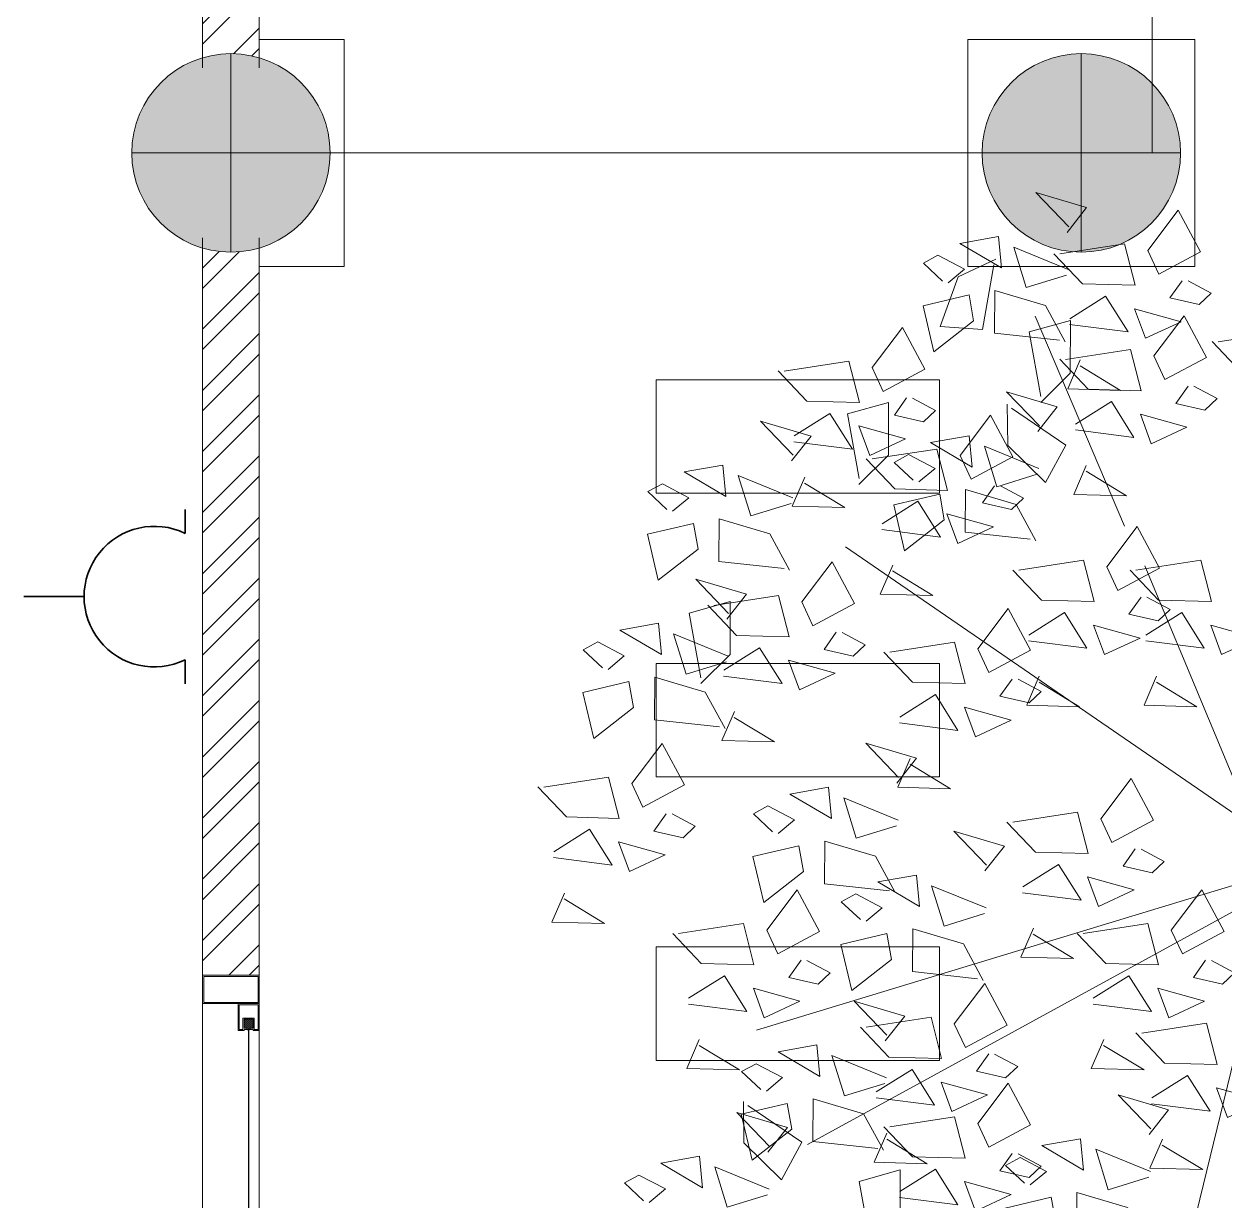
# Model space of a CAD drawing. Header units: millimetres. Extents: x -667 to -468, y -723 to -475.
# Drawn here: x -568.82 to -566.704, y -676.651 to -674.576 of the extents above; entities that cross this region are included whole.
import ezdxf

# ---------------------------------------------------------------- set-up
doc = ezdxf.new("R2010")
doc.units = ezdxf.units.MM
doc.layers.get('0').update_dxf_attribs({"lineweight": 9})
for name, color, linetype, lineweight in [('COLUMN', 11, 'Continuous', 9), ('dinding', 36, 'Continuous', 9), ('NOTASI', 250, 'Continuous', 5), ('pintu', 6, 'Continuous', 5)]:
    doc.layers.add(name, color=color, linetype=linetype, lineweight=lineweight)
doc.layers.add('LANDSCAPE', color=7, linetype='Continuous', lineweight=9, true_color=0x002409)
pattern_1 = [(45, (75.192764, -159.11501), (-0.053881537, 0.053881537), []), (45, (75.228685, -159.11501), (-0.053881537, 0.053881537), [])]

# ---------------------------------------------------------------- blocks, each defined once
blk = doc.blocks.new('sk 1')
at = {"color": 242, "lineweight": 35, "true_color": 0xbb071f}
for p, q in [((54.3, 111.4), (54.3, 153.6)), ((54.3, 111.4), (54.3, 111.4)), ((-124, 0), (-230, 0)), ((54.3, -111.4), (54.3, -153.6))]:
    blk.add_line(p, q, dxfattribs=at)
blk.add_arc((0, 0), 124, 64.0295, 295.9705, dxfattribs=at)
blk = doc.blocks.new('23ERF')
at = {"lineweight": 0}
for p, q in [((4556923.9, 561553.2), (4557056.3, 561615.1)), ((4557049.2, 561595.6), (4557010.2, 561367.7)), ((4556860.2, 561378.3), (4556923.9, 561553.2)), ((4557175, 561358.9), (4557319.8, 561399.7)), ((4557319.8, 561399.7), (4557319.1, 561213.5)), ((4557010.2, 561367.7), (4556860.2, 561378.3)), ((4557215.4, 561131.2), (4557175, 561358.9)), ((4557319.1, 561213.5), (4557215.4, 561110.5)), ((4556533.8, 561069.7), (4556678.6, 561110.5)), ((4556678.6, 561110.5), (4556677.8, 560924.3)), ((4557098.9, 560957.9), (4557097.4, 561104.1)), ((4557112.2, 561089.6), (4557303.6, 560959.7)), ((4556574.2, 560842), (4556533.8, 561069.7)), ((4557231.8, 560827.5), (4557098.9, 560957.9)), ((4557303.6, 560959.7), (4557231.8, 560827.5)), ((4556677.8, 560924.3), (4556574.1, 560821.3)), ((4555975.3, 560367.3), (4556120.1, 560408.1)), ((4556120.1, 560408.1), (4556119.3, 560221.9)), ((4556015.7, 560139.6), (4555975.3, 560367.3)), ((4556119.3, 560221.9), (4556015.6, 560118.9)), ((4556168.1, 558499.4), (4556166.6, 558645.6)), ((4556181.4, 558631.1), (4556372.7, 558501.3)), ((4556372.7, 558501.3), (4556301, 558369.1)), ((4556301, 558369.1), (4556168.1, 558499.4)), ((4556575.2, 558363.3), (4556719.9, 558404.1)), ((4556719.9, 558404.1), (4556719.2, 558217.9)), ((4556615.6, 558135.6), (4556575.2, 558363.3))]:
    blk.add_line(p, q, dxfattribs=at)
for points in [[(4557308, 561710), (4557377, 561797.3), (4557198.4, 561850.2), (4557313.8, 561729.8)], [(4557593, 561646.2), (4557700.3, 561788), (4557779.1, 561641.2), (4557632.1, 561562.5), (4557593, 561646.2)], [(4557076.7, 561584.6), (4557066.3, 561695.4), (4556929.8, 561671.1), (4557076.7, 561584.6)], [(4557306.6, 561559.6), (4557164.2, 561515.6), (4557120, 561657.9), (4557312.5, 561579.4)], [(4557282.2, 561633.9), (4557510.8, 561669.1), (4557548.3, 561523.4), (4557362.2, 561528.4), (4557261.6, 561634.5)], [(4556888.7, 561532.5), (4556946, 561580.2), (4556852.7, 561629.3), (4556801.3, 561601.4), (4556868.9, 561538.3)], [(4557714.2, 561539.6), (4557671.2, 561478.8), (4557774, 561455.3), (4557816.5, 561495.5), (4557734.9, 561539)], [(4556978.4, 561398.2), (4556838.2, 561288.9), (4556799.9, 561451), (4556962.2, 561489.2), (4556978.4, 561398.2)], [(4557281.8, 561330), (4557051.9, 561354.9), (4557053.3, 561505.3), (4557231.8, 561452.5), (4557301.6, 561324.1)], [(4557317.5, 561405.6), (4557443.8, 561484.9), (4557523.1, 561358.8), (4557316.9, 561385)], [(4557546, 561440.8), (4557584.6, 561336.4), (4557710.3, 561395), (4557546, 561440.8)], [(4557510.5, 560674.3), (4557196.1, 561414.3)], [(4557613.7, 561274.3), (4557720.9, 561416.1), (4557799.7, 561269.3), (4557652.8, 561190.6), (4557613.7, 561274.3)], [(4556620.8, 561233), (4556728.1, 561374.8), (4556806.9, 561228), (4556659.9, 561149.3), (4556620.8, 561233)], [(4557840.7, 561324), (4558069.3, 561359.2), (4558106.8, 561213.5), (4557920.7, 561218.5), (4557820.1, 561324.6)], [(4557302.9, 561262.1), (4557531.5, 561297.2), (4557569, 561151.5), (4557382.9, 561156.6), (4557282.3, 561262.6)], [(4556310.1, 561220.7), (4556538.6, 561255.9), (4556576.1, 561110.2), (4556390, 561115.3), (4556289.4, 561221.3)], [(4557354.9, 561260), (4557310.8, 561157.8), (4557496.9, 561152.8), (4557354.4, 561239.3)], [(4556742.1, 561126.4), (4556699, 561065.6), (4556801.9, 561042.1), (4556844.3, 561082.3), (4556762.7, 561125.9)], [(4557204.6, 561007.6), (4557273.5, 561094.9), (4557095, 561147.8), (4557210.4, 561027.4)], [(4557734.9, 561167.7), (4557691.9, 561106.9), (4557794.7, 561083.5), (4557837.2, 561123.6), (4557755.6, 561167.2)], [(4557338.2, 561033.8), (4557464.5, 561113), (4557543.8, 560986.9), (4557337.6, 561013.1)], [(4556335.8, 560904.3), (4556404.8, 560991.6), (4556226.3, 561044.5), (4556341.6, 560924.1)], [(4556345.3, 560992.5), (4556471.6, 561071.7), (4556550.9, 560945.6), (4556344.7, 560971.8)], [(4556931.1, 560923.1), (4557038.3, 561064.9), (4557117.1, 560918.1), (4556970.2, 560839.4), (4556931.1, 560923.1)], [(4557566.7, 561068.9), (4557605.3, 560964.6), (4557731, 561023.2), (4557566.7, 561068.9)], [(4556573.8, 561027.6), (4556612.4, 560923.2), (4556738.2, 560981.9), (4556573.8, 561027.6)], [(4556973.3, 560882.1), (4556962.9, 560992.9), (4556826.3, 560968.7), (4556973.3, 560882.1)], [(4556620.3, 560910.9), (4556848.9, 560946), (4556886.4, 560800.3), (4556700.3, 560805.4), (4556599.7, 560911.4)], [(4556785.3, 560830.1), (4556842.5, 560877.7), (4556749.2, 560926.9), (4556697.8, 560899), (4556765.5, 560835.9)], [(4557203.2, 560857.2), (4557060.7, 560813.2), (4557016.6, 560955.5), (4557209, 560877)], [(4556104.5, 560778.9), (4556094.2, 560889.6), (4555957.6, 560865.4), (4556104.5, 560778.9)], [(4557375.6, 560888.1), (4557331.5, 560786), (4557517.6, 560780.9), (4557375.1, 560867.4)], [(4556334.4, 560753.9), (4556192, 560709.9), (4556147.8, 560852.2), (4556340.3, 560773.7)], [(4556382.7, 560846.8), (4556338.6, 560744.6), (4556524.7, 560739.6), (4556382.2, 560826.1)], [(4555916.5, 560726.8), (4555973.8, 560774.4), (4555880.5, 560823.6), (4555829.1, 560795.7), (4555896.7, 560732.6)], [(4557178.4, 560627.6), (4556948.5, 560652.5), (4556949.8, 560802.9), (4557128.3, 560750.1), (4557198.2, 560621.7)], [(4557052.3, 560816.5), (4557009.3, 560755.7), (4557112.1, 560732.2), (4557154.6, 560772.4), (4557073, 560816)], [(4556655.6, 560682.6), (4556781.8, 560761.8), (4556861.2, 560635.7), (4556655, 560661.9)], [(4556875, 560695.8), (4556734.8, 560586.5), (4556696.5, 560748.6), (4556858.8, 560786.8), (4556875, 560695.8)], [(4556884.1, 560717.7), (4556922.7, 560613.4), (4557048.4, 560672), (4556884.1, 560717.7)], [(4556006.2, 560592.5), (4555866, 560483.2), (4555827.7, 560645.3), (4555990, 560683.5), (4556006.2, 560592.5)], [(4556309.6, 560524.3), (4556079.7, 560549.2), (4556081.1, 560699.6), (4556259.6, 560646.8), (4556329.4, 560518.4)], [(4557448.2, 560530.6), (4557555.5, 560672.4), (4557634.3, 560525.6), (4557487.3, 560446.9), (4557448.2, 560530.6)], [(4557963.7, 559614.4), (4556526.8, 560601.1)], [(4556372.6, 560406.6), (4556479.8, 560548.4), (4556558.7, 560401.6), (4556411.7, 560322.9), (4556372.6, 560406.6)], [(4556693, 560536.9), (4556648.9, 560434.7), (4556835, 560429.7), (4556692.4, 560516.2)], [(4557137.5, 560518.3), (4557366, 560553.5), (4557403.5, 560407.8), (4557217.4, 560412.8), (4557116.8, 560518.9)], [(4557551.2, 560518.3), (4557779.7, 560553.5), (4557817.2, 560407.8), (4557631.1, 560412.8), (4557530.5, 560518.9)], [(4558031.1, 559457.5), (4557582, 560533.8)], [(4556108.3, 560346.5), (4556177.2, 560433.8), (4555998.7, 560486.7), (4556114.1, 560366.3)], [(4556061.8, 560394.4), (4556290.4, 560429.5), (4556327.9, 560283.9), (4556141.8, 560288.9), (4556041.2, 560394.9)], [(4557569.5, 560424), (4557526.4, 560363.2), (4557629.3, 560339.7), (4557671.7, 560379.9), (4557590.1, 560423.4)], [(4556993.1, 560241.4), (4557100.4, 560383.1), (4557179.2, 560236.3), (4557032.2, 560157.6), (4556993.1, 560241.4)], [(4557172.7, 560290), (4557299, 560369.3), (4557378.3, 560243.2), (4557172.1, 560269.4)], [(4557586.4, 560290), (4557712.7, 560369.3), (4557792, 560243.2), (4557585.8, 560269.4)], [(4555877, 560221), (4555866.6, 560331.8), (4555730, 560307.6), (4555877, 560221)], [(4557401.2, 560325.2), (4557439.8, 560220.8), (4557565.5, 560279.4), (4557401.2, 560325.2)], [(4557814.9, 560325.2), (4557853.5, 560220.8), (4557979.2, 560279.4), (4557814.9, 560325.2)], [(4556106.9, 560196.1), (4555964.4, 560152.1), (4555920.3, 560294.4), (4556112.7, 560215.9)], [(4556493.8, 560300), (4556450.8, 560239.2), (4556553.6, 560215.8), (4556596.1, 560255.9), (4556514.5, 560299.5)], [(4555689, 560169), (4555746.2, 560216.6), (4555652.9, 560265.8), (4555601.5, 560237.9), (4555669.2, 560174.8)], [(4556097.1, 560166.1), (4556223.4, 560245.3), (4556302.7, 560119.2), (4556096.5, 560145.4)], [(4556682.4, 560229.1), (4556911, 560264.3), (4556948.4, 560118.6), (4556762.3, 560123.6), (4556661.7, 560229.7)], [(4556325.6, 560201.2), (4556364.2, 560096.9), (4556489.9, 560155.5), (4556325.6, 560201.2)], [(4555778.7, 560034.7), (4555638.5, 559925.4), (4555600.2, 560087.5), (4555762.5, 560125.7), (4555778.7, 560034.7)], [(4556082.1, 559966.5), (4555852.2, 559991.4), (4555853.5, 560141.8), (4556032, 560089), (4556101.9, 559960.6)], [(4557114.4, 560134.8), (4557071.4, 560073.9), (4557174.2, 560050.5), (4557216.7, 560090.7), (4557135.1, 560134.2)], [(4557210.1, 560144.4), (4557166, 560042.2), (4557352.1, 560037.2), (4557209.6, 560123.7)], [(4557623.8, 560144.4), (4557579.7, 560042.2), (4557765.8, 560037.2), (4557623.3, 560123.7)], [(4556717.6, 560000.8), (4556843.9, 560080.1), (4556923.3, 559953.9), (4556717.1, 559980.2)], [(4556946.2, 560036), (4556984.7, 559931.6), (4557110.5, 559990.2), (4556946.2, 560036)], [(4556134.5, 560020.4), (4556090.4, 559918.3), (4556276.5, 559913.2), (4556134, 559999.8)], [(4555772.7, 559766.2), (4555880, 559908), (4555958.8, 559761.2), (4555811.8, 559682.5), (4555772.7, 559766.2)], [(4556708.1, 559768), (4556777.1, 559855.4), (4556598.6, 559908.2), (4556714, 559787.9)], [(4556755.1, 559855.1), (4556710.9, 559753), (4556897, 559748), (4556754.5, 559834.5)], [(4555462, 559753.9), (4555690.5, 559789.1), (4555728, 559643.4), (4555541.9, 559648.4), (4555441.3, 559754.5)], [(4557427.5, 559642.3), (4557534.8, 559784), (4557613.6, 559637.2), (4557466.6, 559558.5), (4557427.5, 559642.3)], [(4556476.8, 559642.6), (4556466.5, 559753.4), (4556329.9, 559729.2), (4556476.8, 559642.6)], [(4556288.9, 559590.5), (4556346.1, 559638.2), (4556252.8, 559687.3), (4556201.4, 559659.5), (4556269, 559596.4)], [(4556706.7, 559617.6), (4556564.3, 559573.6), (4556520.1, 559716), (4556712.6, 559637.4)], [(4555894, 559659.6), (4555850.9, 559598.8), (4555953.8, 559575.3), (4555996.2, 559615.5), (4555914.6, 559659)], [(4557116.8, 559630), (4557345.3, 559665.1), (4557382.8, 559519.5), (4557196.7, 559524.5), (4557096.1, 559630.5)], [(4555497.2, 559525.6), (4555623.5, 559604.9), (4555702.9, 559478.8), (4555496.6, 559505)], [(4555725.8, 559560.8), (4555764.3, 559456.4), (4555890.1, 559515), (4555725.8, 559560.8)], [(4556681.9, 559388), (4556452, 559412.9), (4556453.4, 559563.3), (4556631.9, 559510.5), (4556701.8, 559382.1)], [(4557018.4, 559458.2), (4557087.4, 559545.5), (4556908.9, 559598.3), (4557024.3, 559478)], [(4556378.5, 559456.2), (4556238.3, 559346.9), (4556200, 559509.1), (4556362.3, 559547.2), (4556378.5, 559456.2)], [(4557548.8, 559535.6), (4557505.7, 559474.8), (4557608.6, 559451.4), (4557651, 559491.5), (4557569.4, 559535.1)], [(4557152, 559401.7), (4557278.3, 559480.9), (4557357.7, 559354.8), (4557151.4, 559381)], [(4557986.2, 559435), (4556212.4, 558896.8)], [(4556787.1, 559332.7), (4556776.8, 559443.5), (4556640.2, 559419.3), (4556787.1, 559332.7)], [(4557380.6, 559436.8), (4557419.1, 559332.5), (4557544.9, 559391.1), (4557380.6, 559436.8)], [(4556248.4, 559249.7), (4556355.7, 559391.5), (4556434.5, 559244.7), (4556287.6, 559166), (4556248.4, 559249.7)], [(4558031.1, 559390.2), (4556392.1, 558493.2)], [(4557017, 559307.7), (4556874.6, 559263.7), (4556830.4, 559406.1), (4557022.9, 559327.6)], [(4557675.7, 559249.7), (4557783, 559391.5), (4557861.8, 559244.7), (4557714.8, 559166), (4557675.7, 559249.7)], [(4555534.7, 559380), (4555490.5, 559277.8), (4555676.6, 559272.8), (4555534.1, 559359.3)], [(4556599.1, 559280.6), (4556656.4, 559328.3), (4556563.1, 559377.5), (4556511.7, 559349.6), (4556579.3, 559286.5)], [(4558031.1, 559345.3), (4557582, 557506.5)], [(4555937.7, 559237.4), (4556166.3, 559272.6), (4556203.7, 559126.9), (4556017.7, 559132), (4555917.1, 559238)], [(4557365, 559237.4), (4557593.6, 559272.6), (4557631, 559126.9), (4557444.9, 559132), (4557344.3, 559238)], [(4556688.8, 559146.3), (4556548.6, 559037), (4556510.3, 559199.2), (4556672.6, 559237.3), (4556688.8, 559146.3)], [(4556992.2, 559078.1), (4556762.3, 559103), (4556763.7, 559253.5), (4556942.2, 559200.6), (4557012, 559072.2)], [(4557189.4, 559256), (4557145.3, 559153.9), (4557331.4, 559148.8), (4557188.9, 559235.4)], [(4556369.7, 559143.1), (4556326.7, 559082.3), (4556429.5, 559058.8), (4556472, 559099), (4556390.4, 559142.6)], [(4557797, 559143.1), (4557754, 559082.3), (4557856.8, 559058.8), (4557899.3, 559099), (4557817.7, 559142.6)], [(4555973, 559009.2), (4556099.2, 559088.4), (4556178.6, 558962.3), (4555972.4, 558988.5)], [(4556910.4, 558919.2), (4557017.7, 559060.9), (4557096.5, 558914.1), (4556949.5, 558835.4), (4556910.4, 558919.2)], [(4557400.2, 559009.2), (4557526.5, 559088.4), (4557605.9, 558962.3), (4557399.7, 558988.5)], [(4556201.5, 559044.3), (4556240.1, 558939.9), (4556365.8, 558998.6), (4556201.5, 559044.3)], [(4557628.8, 559044.3), (4557667.3, 558939.9), (4557793.1, 558998.6), (4557628.8, 559044.3)], [(4556666.7, 558859), (4556735.7, 558946.3), (4556557.2, 558999.2), (4556672.6, 558878.8)], [(4556599.6, 558906.9), (4556828.2, 558942.1), (4556865.7, 558796.4), (4556679.6, 558801.4), (4556579, 558907.5)], [(4557571.8, 558886.2), (4557800.4, 558921.4), (4557837.9, 558775.7), (4557651.8, 558780.7), (4557551.2, 558886.8)], [(4556010.4, 558863.5), (4555966.3, 558761.3), (4556152.4, 558756.3), (4556009.8, 558842.8)], [(4556435.5, 558733.6), (4556425.1, 558844.4), (4556288.5, 558820.2), (4556435.5, 558733.6)], [(4557437.7, 558863.5), (4557393.5, 558761.3), (4557579.6, 558756.3), (4557437.1, 558842.8)], [(4556665.4, 558708.6), (4556522.9, 558664.6), (4556478.8, 558806.9), (4556671.2, 558728.4)], [(4557031.6, 558812.6), (4556988.6, 558751.7), (4557091.4, 558728.3), (4557133.9, 558768.5), (4557052.3, 558812)], [(4556247.5, 558681.5), (4556304.7, 558729.2), (4556211.4, 558778.3), (4556160, 558750.4), (4556227.6, 558687.3)], [(4556634.9, 558678.6), (4556761.2, 558757.9), (4556840.5, 558631.7), (4556634.3, 558658)], [(4556863.4, 558713.8), (4556902, 558609.4), (4557027.7, 558668), (4556863.4, 558713.8)], [(4557607.1, 558657.9), (4557733.4, 558737.2), (4557812.7, 558611.1), (4557606.5, 558637.3)], [(4556993.1, 558568), (4557100.4, 558709.7), (4557179.2, 558562.9), (4557032.2, 558484.2), (4556993.1, 558568)], [(4557835.6, 558693.1), (4557874.2, 558588.7), (4557999.9, 558647.3), (4557835.6, 558693.1)], [(4556337.2, 558547.2), (4556197, 558437.9), (4556158.7, 558600), (4556321, 558638.2), (4556337.2, 558547.2)], [(4556640.6, 558479), (4556410.7, 558503.9), (4556412, 558654.3), (4556590.5, 558601.5), (4556660.4, 558473.1)], [(4557597.6, 558528.5), (4557666.5, 558615.8), (4557488, 558668.6), (4557603.4, 558548.3)], [(4556253, 558466.5), (4556322, 558553.8), (4556143.5, 558606.6), (4556258.9, 558486.3)], [(4556682.4, 558555.7), (4556911, 558590.8), (4556948.4, 558445.2), (4556762.3, 558450.2), (4556661.7, 558556.2)], [(4556672.3, 558532.9), (4556628.2, 558430.8), (4556814.3, 558425.8), (4556671.8, 558512.3)], [(4557366.3, 558403), (4557355.9, 558513.8), (4557219.3, 558489.6), (4557366.3, 558403)], [(4557644.5, 558512.3), (4557600.4, 558410.1), (4557786.5, 558405.1), (4557644, 558491.6)], [(4557114.4, 558461.4), (4557071.4, 558400.5), (4557174.2, 558377.1), (4557216.7, 558417.3), (4557135.1, 558460.8)], [(4557596.2, 558378.1), (4557453.7, 558334.1), (4557409.6, 558476.4), (4557602.1, 558397.9)], [(4556021.8, 558341), (4556011.4, 558451.8), (4555874.8, 558427.6), (4556021.8, 558341)], [(4557178.3, 558350.9), (4557235.6, 558398.6), (4557142.3, 558447.8), (4557090.9, 558419.9), (4557158.5, 558356.8)], [(4555833.8, 558289), (4555891, 558336.6), (4555797.7, 558385.8), (4555746.3, 558357.9), (4555813.9, 558294.8)], [(4556251.7, 558316.1), (4556109.2, 558272.1), (4556065.1, 558414.4), (4556257.5, 558335.9)], [(4556717.6, 558327.4), (4556843.9, 558406.7), (4556923.3, 558280.5), (4556717.1, 558306.7)], [(4556946.2, 558362.6), (4556984.7, 558258.2), (4557110.5, 558316.8), (4556946.2, 558362.6)], [(4557268, 558216.7), (4557127.8, 558107.3), (4557089.5, 558269.5), (4557251.8, 558307.6), (4557268, 558216.7)], [(4557571.4, 558148.4), (4557341.5, 558173.4), (4557342.8, 558323.8), (4557521.4, 558271), (4557591.2, 558142.6)]]:
    blk.add_lwpolyline(points, dxfattribs=at)
blk = doc.blocks.new('kolommm bulat')
at = {"layer": 'NOTASI'}
h = blk.add_hatch(color=256, dxfattribs=at)
h.paths.add_polyline_path([(-808.9141, -494.9305), (-808.9141, -495.1055), (-808.7391, -495.1055, 0.414214)])
h.paths.add_polyline_path([(-808.9141, -494.9305, 0.414214), (-809.0891, -495.1055), (-808.9141, -495.1055)])
h.paths.add_polyline_path([(-808.9141, -495.1055), (-809.0891, -495.1055, 0.414214), (-808.9141, -495.2805)])
h.paths.add_polyline_path([(-808.7391, -495.1055), (-808.9141, -495.1055), (-808.9141, -495.2805, 0.414214)])
for p, q in [((-808.9141, -494.9305), (-808.9141, -495.2805)), ((-809.0891, -495.1055), (-808.7391, -495.1055))]:
    blk.add_line(p, q)
blk.add_circle((-808.9141, -495.1055), 0.175)
blk = doc.blocks.new('FCE')
h = blk.add_hatch()
h.set_pattern_fill('ANSI31', color=30, scale=0.02, angle=-180, style=0)
h.set_pattern_definition([(45, (-1849.7851361, -2568.5427676), (-0.0017677669529, 0.0017677669529), [])])
h.paths.add_polyline_path([(-655.011, -509.7223), (-655.009, -509.7223, -0.354282), (-655.007, -509.7193), (-655.027, -509.7193), (-655.027, -509.7273), (-655.011, -509.7273)])
h.paths.add_polyline_path([(-655.027, -509.7113), (-655.027, -509.7193), (-655.007, -509.7193, -0.354282), (-655.009, -509.7163), (-655.011, -509.7163), (-655.011, -509.7113)])
h = blk.add_hatch()
h.set_pattern_fill('ANSI31', color=30, scale=0.02, angle=-180, style=0)
h.set_pattern_definition([(135, (540.1511286, -2568.5427676), (0.0017677669529, 0.0017677669529), [])])
h.paths.add_polyline_path([(-654.623, -509.7223), (-654.625, -509.7223, 0.354282), (-654.627, -509.7193), (-654.607, -509.7193), (-654.607, -509.7273), (-654.623, -509.7273)])
h.paths.add_polyline_path([(-654.607, -509.7113), (-654.607, -509.7193), (-654.627, -509.7193, 0.354282), (-654.625, -509.7163), (-654.623, -509.7163), (-654.623, -509.7113)])
h = blk.add_hatch()
h.set_pattern_fill('ANSI31', color=30, scale=0.02, angle=-180, style=0)
h.set_pattern_definition([(45, (-1849.2601361, -2568.5427676), (-0.0017677669529, 0.0017677669529), [])])
h.paths.add_polyline_path([(-654.486, -509.7223), (-654.484, -509.7223, -0.354282), (-654.482, -509.7193), (-654.502, -509.7193), (-654.502, -509.7273), (-654.486, -509.7273)])
h.paths.add_polyline_path([(-654.502, -509.7113), (-654.502, -509.7193), (-654.482, -509.7193, -0.354282), (-654.484, -509.7163), (-654.486, -509.7163), (-654.486, -509.7113)])
h = blk.add_hatch()
h.set_pattern_fill('ANSI31', color=30, scale=0.02, angle=-180, style=0)
h.set_pattern_definition([(135, (540.6761286, -2568.5427676), (0.0017677669529, 0.0017677669529), [])])
h.paths.add_polyline_path([(-654.098, -509.7223), (-654.1, -509.7223, 0.354282), (-654.102, -509.7193), (-654.082, -509.7193), (-654.082, -509.7273), (-654.098, -509.7273)])
h.paths.add_polyline_path([(-654.082, -509.7113), (-654.082, -509.7193), (-654.102, -509.7193, 0.354282), (-654.1, -509.7163), (-654.098, -509.7163), (-654.098, -509.7113)])
for points in [[(-655.0545, -509.6381), (-655.1045, -509.6381), (-655.1045, -509.7381), (-655.0545, -509.7381)], [(-655.1045, -509.6381), (-654.0045, -509.6381), (-654.0045, -509.7381), (-655.1045, -509.7381)], [(-655.0565, -509.6401), (-655.1025, -509.6401), (-655.1025, -509.7361), (-655.0565, -509.7361)], [(-654.5295, -509.6381), (-654.5795, -509.6381), (-654.5795, -509.7381), (-654.5295, -509.7381)], [(-654.5315, -509.6401), (-654.5775, -509.6401), (-654.5775, -509.7361), (-654.5315, -509.7361)], [(-654.0045, -509.6381), (-654.0545, -509.6381), (-654.0545, -509.7381), (-654.0045, -509.7381)], [(-654.0065, -509.6401), (-654.0525, -509.6401), (-654.0525, -509.7361), (-654.0065, -509.7361)], [(-655.029, -509.7093), (-655.009, -509.7093), (-655.009, -509.7026), (-655.0525, -509.7026), (-655.0525, -509.7361), (-655.009, -509.7361), (-655.009, -509.7293), (-655.029, -509.7293)], [(-654.605, -509.7093), (-654.625, -509.7093), (-654.625, -509.7026), (-654.5815, -509.7026), (-654.5815, -509.7361), (-654.625, -509.7361), (-654.625, -509.7293), (-654.605, -509.7293)], [(-654.504, -509.7093), (-654.484, -509.7093), (-654.484, -509.7026), (-654.5275, -509.7026), (-654.5275, -509.7361), (-654.484, -509.7361), (-654.484, -509.7293), (-654.504, -509.7293)], [(-654.08, -509.7093), (-654.1, -509.7093), (-654.1, -509.7026), (-654.0565, -509.7026), (-654.0565, -509.7361), (-654.1, -509.7361), (-654.1, -509.7293), (-654.08, -509.7293)]]:
    blk.add_lwpolyline(points, close=True)
for points in [[(-655.009, -509.7133), (-655.009, -509.7113), (-655.009, -509.7163), (-655.009, -509.7113), (-655.007, -509.7113), (-655.007, -509.7006), (-655.0545, -509.7006), (-655.0545, -509.7381), (-655.007, -509.7381), (-655.007, -509.7273), (-655.009, -509.7273), (-655.009, -509.7223), (-655.009, -509.7273)], [(-655.009, -509.7223), (-655.011, -509.7223), (-655.011, -509.7273), (-655.027, -509.7273), (-655.027, -509.7113), (-655.011, -509.7113), (-655.011, -509.7163), (-655.009, -509.7163)], [(-654.625, -509.7133), (-654.625, -509.7113), (-654.625, -509.7163), (-654.625, -509.7113), (-654.627, -509.7113), (-654.627, -509.7006), (-654.5795, -509.7006), (-654.5795, -509.7381), (-654.627, -509.7381), (-654.627, -509.7273), (-654.625, -509.7273), (-654.625, -509.7223), (-654.625, -509.7273)], [(-654.625, -509.7223), (-654.623, -509.7223), (-654.623, -509.7273), (-654.607, -509.7273), (-654.607, -509.7113), (-654.623, -509.7113), (-654.623, -509.7163), (-654.625, -509.7163)], [(-654.484, -509.7133), (-654.484, -509.7113), (-654.484, -509.7163), (-654.484, -509.7113), (-654.482, -509.7113), (-654.482, -509.7006), (-654.5295, -509.7006), (-654.5295, -509.7381), (-654.482, -509.7381), (-654.482, -509.7273), (-654.484, -509.7273), (-654.484, -509.7223), (-654.484, -509.7273)], [(-654.484, -509.7223), (-654.486, -509.7223), (-654.486, -509.7273), (-654.502, -509.7273), (-654.502, -509.7113), (-654.486, -509.7113), (-654.486, -509.7163), (-654.484, -509.7163)], [(-654.1, -509.7133), (-654.1, -509.7113), (-654.1, -509.7163), (-654.1, -509.7113), (-654.102, -509.7113), (-654.102, -509.7006), (-654.0545, -509.7006), (-654.0545, -509.7381), (-654.102, -509.7381), (-654.102, -509.7273), (-654.1, -509.7273), (-654.1, -509.7223), (-654.1, -509.7273)], [(-654.1, -509.7223), (-654.098, -509.7223), (-654.098, -509.7273), (-654.082, -509.7273), (-654.082, -509.7113), (-654.098, -509.7113), (-654.098, -509.7163), (-654.1, -509.7163)]]:
    blk.add_lwpolyline(points)
at = {"color": 20, "const_width": 0.002}
for points in [[(-654.623, -509.7193), (-655.011, -509.7193)], [(-654.098, -509.7193), (-654.486, -509.7193)]]:
    blk.add_lwpolyline(points, dxfattribs=at)
for centre, start, end in [((-655.0062, -509.7166), 174.6734, 252.7067), ((-655.0062, -509.7221), 107.2933, 185.3266), ((-654.6279, -509.7166), 287.2933, 5.3266), ((-654.6279, -509.7221), 354.6734, 72.7067), ((-654.4812, -509.7166), 174.6734, 252.7067), ((-654.4812, -509.7221), 107.2933, 185.3266), ((-654.1029, -509.7166), 287.2933, 5.3266), ((-654.1029, -509.7221), 354.6734, 72.7067)]:
    blk.add_arc(centre, 0.00286, start, end)

msp = doc.modelspace()

# ---------------------------------------------------------------- hatches: boundary and pattern name
at = {"layer": 'NOTASI'}
h = msp.add_hatch(dxfattribs=at)
h.set_pattern_fill('ANSI32', color=256, scale=0.008, style=0)
h.set_pattern_definition(pattern_1)
h.paths.add_polyline_path([(-568.4055, -672.7531), (-568.5055, -672.7531), (-568.5055, -673.2531), (-568.4055, -673.2531)])
h.paths.add_polyline_path([(-568.4055, -674.3531), (-568.5055, -674.3531), (-568.5055, -674.6354, -0.145898), (-568.4055, -674.6354)])
h = msp.add_hatch(dxfattribs=at)
h.set_pattern_fill('ANSI32', color=256, scale=0.008, style=0)
h.set_pattern_definition(pattern_1)
h.paths.add_polyline_path([(-568.4055, -674.9708, -0.145898), (-568.5055, -674.9708), (-568.5055, -676.2531), (-568.4055, -676.2531)])
h.paths.add_polyline_path([(-568.4055, -677.3531), (-568.5055, -677.3531), (-568.5055, -678.6354, -0.145898), (-568.4055, -678.6354)])

# ---------------------------------------------------------------- linework, layer by layer
msp.add_lwpolyline([(-568.4055, -674.6031), (-568.2555, -674.6031), (-568.2555, -675.0031), (-568.4055, -675.0031)])
msp.add_lwpolyline([(-567.1555, -674.6031), (-566.7555, -674.6031), (-566.7555, -675.0031), (-567.1555, -675.0031)], close=True)
at = {"layer": 'dinding'}
for p, q in [((-566.8305, -674.8031), (-566.8305, -671.9531)), ((-568.5055, -674.6531), (-568.5055, -672.7531)), ((-568.4055, -674.6531), (-568.4055, -672.7531)), ((-568.4055, -674.8031), (-566.8305, -674.8031)), ((-568.5055, -678.6531), (-568.5055, -674.9531)), ((-568.4055, -678.6531), (-568.4055, -674.9531))]:
    msp.add_line(p, q, dxfattribs=at)
at = {"layer": 'NOTASI'}
for points in [[(-567.2055, -675.2031), (-567.2055, -675.4031), (-567.7055, -675.4031), (-567.7055, -675.2031)], [(-567.2055, -675.7031), (-567.2055, -675.9031), (-567.7055, -675.9031), (-567.7055, -675.7031)], [(-567.2055, -676.2031), (-567.2055, -676.4031), (-567.7055, -676.4031), (-567.7055, -676.2031)]]:
    msp.add_lwpolyline(points, close=True, dxfattribs=at)

# ---------------------------------------------------------------- block references
at = {"color": 0, "xscale": 0.001, "yscale": 0.001, "zscale": 0.001}
msp.add_blockref('sk 1', (-568.5905, -675.5855), dxfattribs=at)
at = {"layer": 'COLUMN'}
for p in [(240.4586, -179.6976), (241.9586, -179.6976)]:
    msp.add_blockref('kolommm bulat', p, dxfattribs=at)
at = {"layer": 'LANDSCAPE', "xscale": 0.0005000000000000001, "yscale": 0.0005000000000000001, "zscale": 0.0005000000000000001}
msp.add_blockref('23ERF', (-2845.6347, -955.7982), dxfattribs=at)
at = {"layer": 'pintu', "rotation": 90.00000000000001}
msp.add_blockref('FCE', (-1078.1436, -22.2486), dxfattribs=at)

doc.saveas('drawing.dxf')
